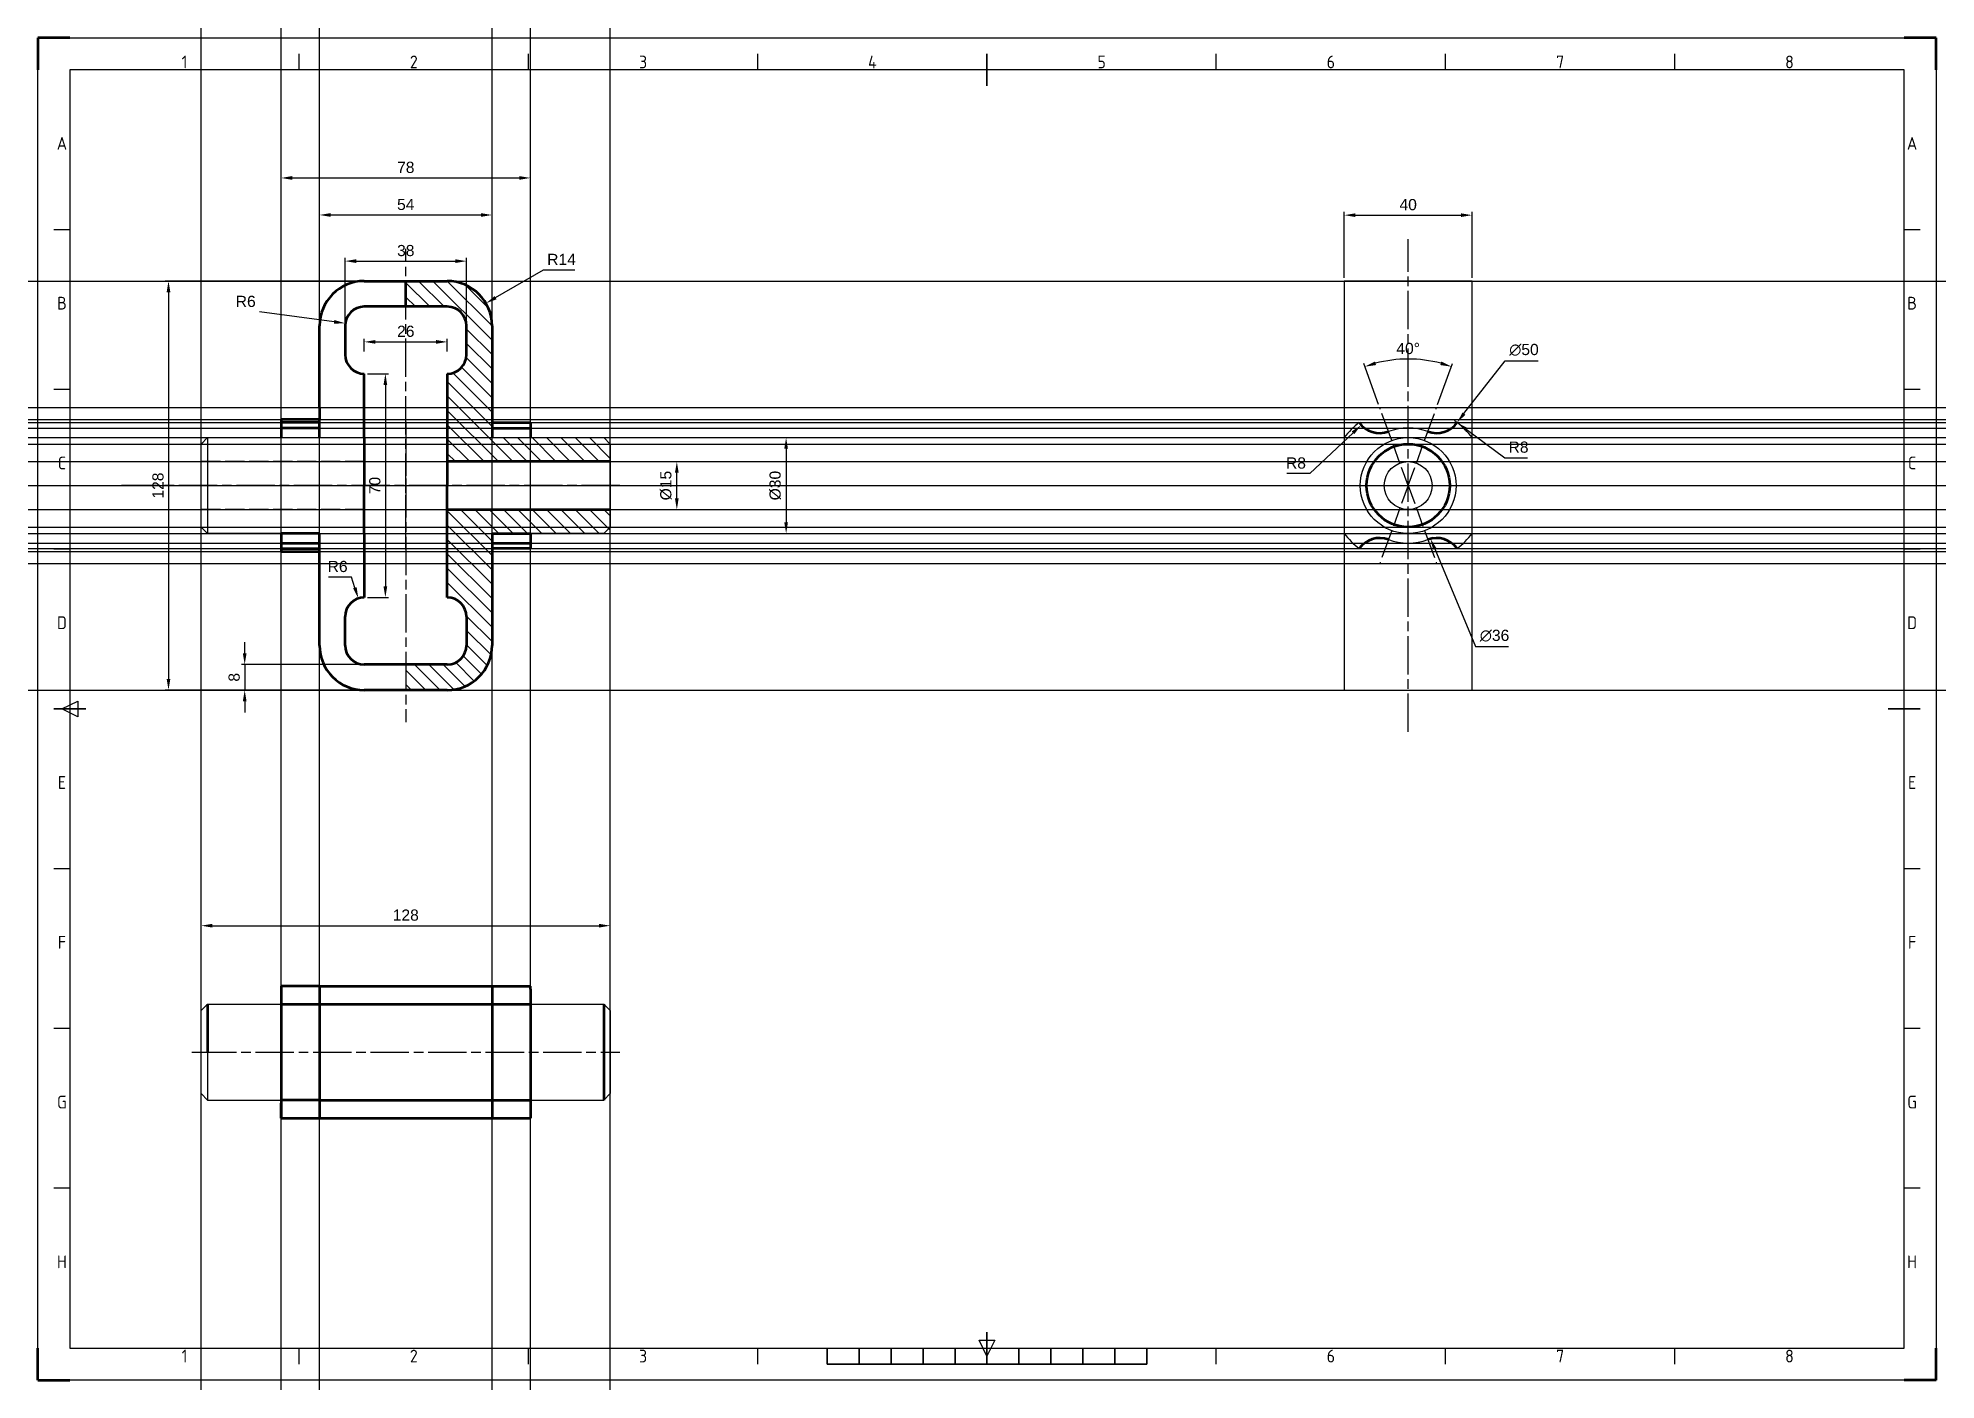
# Model space of a CAD drawing. Header units: millimetres. Extents: x 1496 to 2090, y 1162 to 1582.
import ezdxf
from ezdxf.enums import TextEntityAlignment as Align

# ---------------------------------------------------------------- set-up
doc = ezdxf.new("R2010")
doc.units = ezdxf.units.MM
for name, pattern in [('AM_ISO02W050', [7.5, 6, -1.5]), ('AM_ISO08W050', [18, 12, -1.5, 3, -1.5]), ('AM_ISO08W050x2', [9, 6, -0.75, 1.5, -0.75]), ('Amconstr', [9999, 9999, 0])]:
    doc.linetypes.add(name, pattern=pattern)
for name, color, linetype, lineweight in [('AM_0', 7, 'Continuous', 50), ('AM_3', 6, 'AM_ISO02W050', 25), ('AM_5', 3, 'Continuous', 25), ('AM_7', 4, 'AM_ISO08W050', 25), ('AM_8', 1, 'Continuous', 25), ('AM_BOR', 7, 'Continuous', 50), ('AM_CL', 1, 'Amconstr', 25)]:
    doc.layers.add(name, color=color, linetype=linetype, lineweight=lineweight)
doc.styles.add('ACISOTS', font='isocp.shx')
doc.styles.get("Standard").update_dxf_attribs({"font": 'arial.ttf'})
doc.dimstyles.new('AM_ISO$0', dxfattribs={"dimtxt": 3.5, "dimasz": 3.5, "dimexe": 1, "dimexo": 1, "dimgap": 1.5, "dimtad": 1, "dimdsep": 46, "dimtxsty": 'Standard', "dimcen": 0, "dimclrd": 256, "dimclre": 256, "dimclrt": 2, "dimadec": 0, "dimazin": 2, "dimtp": 0.1, "dimtm": 0.1, "dimtfac": 0.71, "dimtdec": 3, "dimtmove": 0, "dimatfit": 3, "dimfxl": 1, "dimlwd": -1, "dimlwe": -1, "dimarcsym": 1})
doc.dimstyles.new('AM_ISO$2', dxfattribs={"dimtxt": 3.5, "dimasz": 3.5, "dimexe": 1, "dimexo": 1, "dimgap": 1.5, "dimtad": 1, "dimdsep": 46, "dimtxsty": 'Standard', "dimcen": 0, "dimclrd": 256, "dimclre": 256, "dimclrt": 2, "dimadec": 0, "dimazin": 2, "dimtp": 0.1, "dimtm": 0.1, "dimtfac": 0.71, "dimtdec": 3, "dimtmove": 0, "dimatfit": 3, "dimfxl": 1, "dimlwd": -1, "dimlwe": -1, "dimarcsym": 1})
doc.dimstyles.new('AM_ISO$3', dxfattribs={"dimtxt": 3.5, "dimasz": 3.5, "dimexe": 1, "dimexo": 1, "dimgap": 1.5, "dimtad": 1, "dimtoh": 1, "dimdsep": 46, "dimtxsty": 'Standard', "dimcen": 0, "dimclrd": 256, "dimclre": 256, "dimclrt": 2, "dimadec": 0, "dimazin": 2, "dimtp": 0.1, "dimtm": 0.1, "dimtfac": 0.71, "dimtdec": 3, "dimtofl": 0, "dimtmove": 0, "dimatfit": 0, "dimfxl": 1, "dimlwd": -1, "dimlwe": -1, "dimarcsym": 1})
doc.dimstyles.new('AM_ISO$4', dxfattribs={"dimtxt": 3.5, "dimasz": 3.5, "dimexe": 1, "dimexo": 1, "dimgap": 1.5, "dimtad": 1, "dimtoh": 1, "dimdsep": 46, "dimtxsty": 'Standard', "dimcen": 0, "dimclrd": 256, "dimclre": 256, "dimclrt": 2, "dimadec": 0, "dimazin": 2, "dimtp": 0.1, "dimtm": 0.1, "dimtfac": 0.71, "dimtdec": 3, "dimtofl": 0, "dimtmove": 0, "dimatfit": 0, "dimfxl": 1, "dimlwd": -1, "dimlwe": -1, "dimarcsym": 1})

# ---------------------------------------------------------------- blocks, each defined once
blk = doc.blocks.new('ISO_A2')
for p, q in [((584, 410), (10, 410)), ((10, 410), (10, 10)), ((584, 10), (584, 410)), ((10, 10), (584, 10))]:
    blk.add_line(p, q)
at = {"layer": 'AM_BOR'}
for p, q in [((10, 420), (0, 420)), ((0, 420), (0, 410)), ((594, 420), (584, 420)), ((594, 410), (594, 420)), ((0, 0), (0, 10)), ((594, 0), (594, 10)), ((0, 0), (10, 0)), ((594, 0), (584, 0))]:
    blk.add_line(p, q, dxfattribs=at)
at = {"layer": 'AM_BOR', "color": 1, "lineweight": 25}
for p, q in [((0, 420), (594, 420)), ((0, 0), (0, 420)), ((594, 420), (594, 0)), ((81.75, 410), (81.75, 415)), ((153.5, 410), (153.5, 415)), ((225.25, 410), (225.25, 415)), ((368.75, 410), (368.75, 415)), ((440.5, 410), (440.5, 415)), ((512.25, 410), (512.25, 415)), ((10, 360), (5, 360)), ((589, 360), (584, 360)), ((10, 310), (5, 310)), ((589, 310), (584, 310)), ((10, 260), (5, 260)), ((589, 260), (584, 260)), ((7.5, 210), (12.5, 212.5)), ((12.5, 207.5), (7.5, 210)), ((12.5, 212.5), (12.5, 207.5)), ((10, 160), (5, 160)), ((589, 160), (584, 160)), ((10, 110), (5, 110)), ((589, 110), (584, 110)), ((10, 60), (5, 60)), ((589, 60), (584, 60)), ((297, 7.5), (294.5, 12.5)), ((294.5, 12.5), (299.5, 12.5)), ((299.5, 12.5), (297, 7.5)), ((81.75, 5), (81.75, 10)), ((153.5, 5), (153.5, 10)), ((225.25, 5), (225.25, 10)), ((368.75, 5), (368.75, 10)), ((440.5, 5), (440.5, 10)), ((512.25, 5), (512.25, 10)), ((594, 0), (0, 0))]:
    blk.add_line(p, q, dxfattribs=at)
at = {"layer": 'AM_BOR', "color": 2, "lineweight": 35}
for p, q in [((297, 405), (297, 415)), ((5, 210), (15, 210)), ((579, 210), (589, 210)), ((297, 10), (297, 15)), ((247, 5), (247, 10)), ((257, 5), (257, 10)), ((267, 5), (267, 10)), ((277, 5), (277, 10)), ((287, 5), (287, 10)), ((297, 10), (297, 5)), ((307, 5), (307, 10)), ((317, 5), (317, 10)), ((327, 5), (327, 10)), ((337, 5), (337, 10)), ((347, 5), (347, 10)), ((247, 5), (347, 5))]:
    blk.add_line(p, q, dxfattribs=at)
at = {"layer": 'AM_BOR', "color": 1, "lineweight": 25, "style": 'ACISOTS'}
for s, p in [('1', (45.875, 412.5)), ('2', (117.625, 412.5)), ('3', (189.375, 412.5)), ('4', (261.125, 412.5)), ('5', (332.875, 412.5)), ('6', (404.625, 412.5)), ('7', (476.375, 412.5)), ('8', (548.125, 412.5)), ('A', (7.5, 387)), ('A', (586.5, 387)), ('B', (7.5, 337)), ('B', (586.5, 337)), ('C', (7.5, 287)), ('C', (586.5, 287)), ('D', (7.5, 237)), ('D', (586.5, 237)), ('E', (7.5, 187)), ('E', (586.5, 187)), ('F', (7.5, 137)), ('F', (586.5, 137)), ('G', (7.5, 87)), ('G', (586.5, 87)), ('H', (7.5, 37)), ('H', (586.5, 37)), ('1', (45.875, 7.5)), ('2', (117.625, 7.5)), ('3', (189.375, 7.5)), ('6', (404.625, 7.5)), ('7', (476.375, 7.5)), ('8', (548.125, 7.5))]:
    blk.add_text(s, height=4, dxfattribs=at).set_placement(p, align=Align.MIDDLE)
blk = doc.blocks.new('*D5')
at = {"layer": 'AM_5', "linetype": 'ByBlock', "transparency": 16777216}
for p, q in [((1598.07, 1484.24), (1598.07, 1488.21)), ((1601.57, 1487.21), (1620.57, 1487.21)), ((1624.07, 1484.24), (1624.07, 1488.21))]:
    blk.add_line(p, q, dxfattribs=at)
at = {"layer": 'AM_5', "transparency": 16777216}
for points in [[(1601.57, 1487.79), (1601.57, 1486.63), (1598.07, 1487.21)], [(1620.57, 1487.79), (1620.57, 1486.63), (1624.07, 1487.21)]]:
    blk.add_solid(points, dxfattribs=at)
at = {"layer": 'Defpoints', "color": 0, "transparency": 16777216}
for p in [(1624.07, 1487.21), (1598.07, 1483.24), (1624.07, 1483.24)]:
    blk.add_point(p, dxfattribs=at)
at = {"layer": 'AM_5', "color": 2, "transparency": 16777216, "insert": (1611.07, 1490.5), "char_height": 3.5, "attachment_point": 5}
blk.add_mtext('26', dxfattribs=at)
blk = doc.blocks.new('*D6')
at = {"layer": 'AM_5', "linetype": 'ByBlock', "transparency": 16777216}
for p, q in [((1547.07, 1278.96), (1547.07, 1305.51)), ((1550.57, 1304.51), (1671.57, 1304.51)), ((1675.07, 1278.96), (1675.07, 1305.51))]:
    blk.add_line(p, q, dxfattribs=at)
at = {"layer": 'AM_5', "transparency": 16777216}
for points in [[(1550.57, 1305.09), (1550.57, 1303.92), (1547.07, 1304.51)], [(1671.57, 1305.09), (1671.57, 1303.92), (1675.07, 1304.51)]]:
    blk.add_solid(points, dxfattribs=at)
at = {"layer": 'Defpoints', "color": 0, "transparency": 16777216}
for p in [(1675.07, 1304.51), (1547.07, 1277.96), (1675.07, 1277.96)]:
    blk.add_point(p, dxfattribs=at)
at = {"layer": 'AM_5', "color": 2, "transparency": 16777216, "insert": (1611.07, 1307.8), "char_height": 3.5, "attachment_point": 5}
blk.add_mtext('128', dxfattribs=at)
blk = doc.blocks.new('*D7')
at = {"layer": 'AM_5', "linetype": 'ByBlock', "transparency": 16777216}
for p, q in [((1592.07, 1493.24), (1592.07, 1513.48)), ((1595.57, 1512.48), (1626.57, 1512.48)), ((1630.07, 1493.24), (1630.07, 1513.48))]:
    blk.add_line(p, q, dxfattribs=at)
at = {"layer": 'AM_5', "transparency": 16777216}
for points in [[(1595.57, 1513.07), (1595.57, 1511.9), (1592.07, 1512.48)], [(1626.57, 1513.07), (1626.57, 1511.9), (1630.07, 1512.48)]]:
    blk.add_solid(points, dxfattribs=at)
at = {"layer": 'Defpoints', "color": 0, "transparency": 16777216}
for p in [(1630.07, 1512.48), (1592.07, 1492.24), (1630.07, 1492.24)]:
    blk.add_point(p, dxfattribs=at)
at = {"layer": 'AM_5', "color": 2, "transparency": 16777216, "insert": (1611.07, 1515.77), "char_height": 3.5, "attachment_point": 5}
blk.add_mtext('38', dxfattribs=at)
blk = doc.blocks.new('*D8')
at = {"layer": 'AM_5', "linetype": 'ByBlock', "transparency": 16777216}
for p, q in [((1584.07, 1493.24), (1584.07, 1527.92)), ((1587.57, 1526.92), (1634.57, 1526.92)), ((1638.07, 1493.24), (1638.07, 1527.92))]:
    blk.add_line(p, q, dxfattribs=at)
at = {"layer": 'AM_5', "transparency": 16777216}
for points in [[(1587.57, 1527.5), (1587.57, 1526.34), (1584.07, 1526.92)], [(1634.57, 1527.5), (1634.57, 1526.34), (1638.07, 1526.92)]]:
    blk.add_solid(points, dxfattribs=at)
at = {"layer": 'Defpoints', "color": 0, "transparency": 16777216}
for p in [(1638.07, 1526.92), (1584.07, 1492.24), (1638.07, 1492.24)]:
    blk.add_point(p, dxfattribs=at)
at = {"layer": 'AM_5', "color": 2, "transparency": 16777216, "insert": (1611.07, 1530.2), "char_height": 3.5, "attachment_point": 5}
blk.add_mtext('54', dxfattribs=at)
blk = doc.blocks.new('*D9')
at = {"layer": 'AM_5', "linetype": 'ByBlock', "transparency": 16777216}
for p, q in [((1572.07, 1463.91), (1572.07, 1539.51)), ((1575.57, 1538.51), (1646.57, 1538.51)), ((1650.07, 1462.97), (1650.07, 1539.51))]:
    blk.add_line(p, q, dxfattribs=at)
at = {"layer": 'AM_5', "transparency": 16777216}
for points in [[(1575.57, 1539.1), (1575.57, 1537.93), (1572.07, 1538.51)], [(1646.57, 1539.1), (1646.57, 1537.93), (1650.07, 1538.51)]]:
    blk.add_solid(points, dxfattribs=at)
at = {"layer": 'Defpoints', "color": 0, "transparency": 16777216}
for p in [(1650.07, 1538.51), (1572.07, 1462.91), (1650.07, 1461.97)]:
    blk.add_point(p, dxfattribs=at)
at = {"layer": 'AM_5', "color": 2, "transparency": 16777216, "insert": (1611.07, 1541.8), "char_height": 3.5, "attachment_point": 5}
blk.add_mtext('78', dxfattribs=at)
blk = doc.blocks.new('*D10')
at = {"layer": 'AM_5', "linetype": 'ByBlock', "transparency": 16777216}
for p, q in [((1597.07, 1506.24), (1535.82, 1506.24)), ((1536.82, 1502.74), (1536.82, 1381.74)), ((1597.07, 1378.24), (1535.82, 1378.24))]:
    blk.add_line(p, q, dxfattribs=at)
at = {"layer": 'AM_5', "transparency": 16777216}
for points in [[(1536.23, 1502.74), (1537.4, 1502.74), (1536.82, 1506.24)], [(1536.23, 1381.74), (1537.4, 1381.74), (1536.82, 1378.24)]]:
    blk.add_solid(points, dxfattribs=at)
at = {"layer": 'Defpoints', "color": 0, "transparency": 16777216}
for p in [(1598.07, 1506.24), (1536.82, 1378.24), (1598.07, 1378.24)]:
    blk.add_point(p, dxfattribs=at)
at = {"layer": 'AM_5', "color": 2, "transparency": 16777216, "insert": (1533.53, 1442.24), "char_height": 3.5, "attachment_point": 5, "rotation": 90}
blk.add_mtext('128', dxfattribs=at)
blk = doc.blocks.new('*D11')
at = {"layer": 'AM_5', "linetype": 'ByBlock', "transparency": 16777216}
for p, q in [((1560.66, 1389.74), (1560.66, 1393.24)), ((1610.07, 1386.24), (1559.66, 1386.24)), ((1560.66, 1386.24), (1560.66, 1378.24)), ((1610.07, 1378.24), (1559.66, 1378.24)), ((1560.66, 1374.74), (1560.66, 1371.24))]:
    blk.add_line(p, q, dxfattribs=at)
at = {"layer": 'AM_5', "transparency": 16777216}
for points in [[(1560.08, 1389.74), (1561.25, 1389.74), (1560.66, 1386.24)], [(1560.08, 1374.74), (1561.25, 1374.74), (1560.66, 1378.24)]]:
    blk.add_solid(points, dxfattribs=at)
at = {"layer": 'Defpoints', "color": 0, "transparency": 16777216}
for p in [(1611.07, 1386.24), (1560.66, 1378.24), (1611.07, 1378.24)]:
    blk.add_point(p, dxfattribs=at)
at = {"layer": 'AM_5', "color": 2, "transparency": 16777216, "insert": (1557.38, 1382.24), "char_height": 3.5, "attachment_point": 5, "rotation": 90}
blk.add_mtext('8', dxfattribs=at)
blk = doc.blocks.new('*D12')
at = {"layer": 'AM_5', "linetype": 'ByBlock', "transparency": 16777216}
for p, q in [((1676.07, 1449.74), (1696.9, 1449.74)), ((1695.9, 1438.24), (1695.9, 1446.24)), ((1676.07, 1434.74), (1696.9, 1434.74))]:
    blk.add_line(p, q, dxfattribs=at)
at = {"layer": 'AM_5', "transparency": 16777216}
for points in [[(1695.31, 1446.24), (1696.48, 1446.24), (1695.9, 1449.74)], [(1695.31, 1438.24), (1696.48, 1438.24), (1695.9, 1434.74)]]:
    blk.add_solid(points, dxfattribs=at)
at = {"layer": 'Defpoints', "color": 0, "transparency": 16777216}
for p in [(1675.07, 1449.74), (1695.9, 1449.74), (1675.07, 1434.74)]:
    blk.add_point(p, dxfattribs=at)
at = {"layer": 'AM_5', "color": 2, "transparency": 16777216, "insert": (1692.51, 1442.24), "char_height": 3.5, "attachment_point": 5, "rotation": 90}
blk.add_mtext('%%C15', dxfattribs=at)
blk = doc.blocks.new('*D13')
at = {"layer": 'AM_5', "linetype": 'ByBlock', "transparency": 16777216}
for p, q in [((1674.07, 1457.24), (1731.1, 1457.24)), ((1730.1, 1453.74), (1730.1, 1430.74)), ((1674.07, 1427.24), (1731.1, 1427.24))]:
    blk.add_line(p, q, dxfattribs=at)
at = {"layer": 'AM_5', "transparency": 16777216}
for points in [[(1729.52, 1453.74), (1730.68, 1453.74), (1730.1, 1457.24)], [(1729.52, 1430.74), (1730.68, 1430.74), (1730.1, 1427.24)]]:
    blk.add_solid(points, dxfattribs=at)
at = {"layer": 'Defpoints', "color": 0, "transparency": 16777216}
for p in [(1673.07, 1457.24), (1673.07, 1427.24), (1730.1, 1427.24)]:
    blk.add_point(p, dxfattribs=at)
at = {"layer": 'AM_5', "color": 2, "transparency": 16777216, "insert": (1726.71, 1442.24), "char_height": 3.5, "attachment_point": 5, "rotation": 90}
blk.add_mtext('%%C30', dxfattribs=at)
blk = doc.blocks.new('*D14')
at = {"layer": 'AM_5', "linetype": 'ByBlock', "transparency": 16777216}
for p, q in [((1599.07, 1477.24), (1605.69, 1477.24)), ((1604.69, 1473.74), (1604.69, 1410.74)), ((1599.07, 1407.24), (1605.69, 1407.24))]:
    blk.add_line(p, q, dxfattribs=at)
at = {"layer": 'AM_5', "transparency": 16777216}
for points in [[(1604.1, 1473.74), (1605.27, 1473.74), (1604.69, 1477.24)], [(1604.1, 1410.74), (1605.27, 1410.74), (1604.69, 1407.24)]]:
    blk.add_solid(points, dxfattribs=at)
at = {"layer": 'Defpoints', "color": 0, "transparency": 16777216}
for p in [(1598.07, 1477.24), (1598.07, 1407.24), (1604.69, 1407.24)]:
    blk.add_point(p, dxfattribs=at)
at = {"layer": 'AM_5', "color": 2, "transparency": 16777216, "insert": (1601.4, 1442.24), "char_height": 3.5, "attachment_point": 5, "rotation": 90}
blk.add_mtext('70', dxfattribs=at)
blk = doc.blocks.new('*D15')
at = {"layer": 'AM_5', "linetype": 'ByBlock', "transparency": 16777216}
for p, q in [((1594.07, 1413.61), (1586.93, 1413.61)), ((1595.15, 1410.28), (1594.07, 1413.61))]:
    blk.add_line(p, q, dxfattribs=at)
at = {"layer": 'AM_5', "transparency": 16777216}
blk.add_solid([(1595.7, 1410.46), (1594.59, 1410.1), (1596.22, 1406.95)], dxfattribs=at)
at = {"layer": 'Defpoints', "color": 0, "transparency": 16777216}
for p in [(1596.22, 1406.95), (1598.07, 1401.24)]:
    blk.add_point(p, dxfattribs=at)
at = {"layer": 'AM_5', "color": 2, "transparency": 16777216, "insert": (1589.75, 1416.9), "char_height": 3.5, "attachment_point": 5}
blk.add_mtext('R6', dxfattribs=at)
blk = doc.blocks.new('*D16')
at = {"layer": 'AM_5', "linetype": 'ByBlock', "transparency": 16777216}
blk.add_line((1588.65, 1493.49), (1565.3, 1496.57), dxfattribs=at)
at = {"layer": 'AM_5', "transparency": 16777216}
blk.add_solid([(1588.73, 1494.06), (1588.58, 1492.91), (1592.12, 1493.03)], dxfattribs=at)
at = {"layer": 'Defpoints', "color": 0, "transparency": 16777216}
for p in [(1592.12, 1493.03), (1598.07, 1492.24)]:
    blk.add_point(p, dxfattribs=at)
at = {"layer": 'AM_5', "color": 2, "transparency": 16777216, "insert": (1560.98, 1499.86), "char_height": 3.5, "attachment_point": 5}
blk.add_mtext('R6', dxfattribs=at)
blk = doc.blocks.new('*D17')
at = {"layer": 'AM_5', "linetype": 'ByBlock', "transparency": 16777216}
for p, q in [((1639.2, 1501.05), (1654.15, 1509.76)), ((1654.15, 1509.76), (1664, 1509.76))]:
    blk.add_line(p, q, dxfattribs=at)
at = {"layer": 'AM_5', "transparency": 16777216}
blk.add_solid([(1638.9, 1501.55), (1639.49, 1500.54), (1636.17, 1499.29)], dxfattribs=at)
at = {"layer": 'Defpoints', "color": 0, "transparency": 16777216}
for p in [(1636.17, 1499.29), (1624.07, 1492.24)]:
    blk.add_point(p, dxfattribs=at)
at = {"layer": 'AM_5', "color": 2, "transparency": 16777216, "insert": (1659.82, 1513.02), "char_height": 3.5, "attachment_point": 5}
blk.add_mtext('R14', dxfattribs=at)
blk = doc.blocks.new('*D18')
at = {"layer": 'AM_5', "linetype": 'ByBlock', "transparency": 16777216}
for p, q in [((1942.92, 1459.85), (1955, 1450.96)), ((1955, 1450.96), (1962.15, 1450.96))]:
    blk.add_line(p, q, dxfattribs=at)
at = {"layer": 'AM_5', "transparency": 16777216}
blk.add_solid([(1943.27, 1460.32), (1942.58, 1459.39), (1940.1, 1461.93)], dxfattribs=at)
at = {"layer": 'Defpoints', "color": 0, "transparency": 16777216}
for p in [(1933.66, 1466.67), (1940.1, 1461.93)]:
    blk.add_point(p, dxfattribs=at)
at = {"layer": 'AM_5', "color": 2, "transparency": 16777216, "insert": (1959.32, 1454.25), "char_height": 3.5, "attachment_point": 5}
blk.add_mtext('R8', dxfattribs=at)
blk = doc.blocks.new('*D19')
at = {"layer": 'AM_5', "linetype": 'ByBlock', "transparency": 16777216}
for p, q in [((1907.51, 1458.78), (1893.98, 1446)), ((1893.98, 1446), (1886.83, 1446))]:
    blk.add_line(p, q, dxfattribs=at)
at = {"layer": 'AM_5', "transparency": 16777216}
blk.add_solid([(1907.11, 1459.2), (1907.92, 1458.35), (1910.06, 1461.18)], dxfattribs=at)
at = {"layer": 'Defpoints', "color": 0, "transparency": 16777216}
for p in [(1915.88, 1466.67), (1910.06, 1461.18)]:
    blk.add_point(p, dxfattribs=at)
at = {"layer": 'AM_5', "color": 2, "transparency": 16777216, "insert": (1889.66, 1449.29), "char_height": 3.5, "attachment_point": 5}
blk.add_mtext('R8', dxfattribs=at)
blk = doc.blocks.new('*D20')
at = {"layer": 'AM_5', "linetype": 'ByBlock', "transparency": 16777216}
for p, q in [((1933.08, 1422.41), (1945.89, 1391.87)), ((1945.89, 1391.87), (1956.21, 1391.87))]:
    blk.add_line(p, q, dxfattribs=at)
blk.add_arc((1924.77, 1442.24), 18, 290, 295.93436, dxfattribs=at)
at = {"layer": 'AM_5', "transparency": 16777216}
blk.add_solid([(1933.62, 1422.64), (1932.55, 1422.19), (1931.73, 1425.64)], dxfattribs=at)
at = {"layer": 'Defpoints', "color": 0, "transparency": 16777216}
for p in [(1917.81, 1458.84), (1931.73, 1425.64)]:
    blk.add_point(p, dxfattribs=at)
at = {"layer": 'AM_5', "color": 2, "transparency": 16777216, "insert": (1951.8, 1395.26), "char_height": 3.5, "attachment_point": 5}
blk.add_mtext('∅36', dxfattribs=at)
blk = doc.blocks.new('*D21')
at = {"layer": 'AM_5', "linetype": 'ByBlock', "transparency": 16777216}
for p, q in [((1942.24, 1464.76), (1955.1, 1481.33)), ((1955.1, 1481.33), (1965.41, 1481.33))]:
    blk.add_line(p, q, dxfattribs=at)
blk.add_arc((1924.77, 1442.24), 25, 52.08957, 54.47934, dxfattribs=at)
at = {"layer": 'AM_5', "transparency": 16777216}
blk.add_solid([(1941.78, 1465.11), (1942.7, 1464.4), (1940.1, 1461.99)], dxfattribs=at)
at = {"layer": 'Defpoints', "color": 0, "transparency": 16777216}
for p in [(1940.1, 1461.99), (1909.44, 1422.49)]:
    blk.add_point(p, dxfattribs=at)
at = {"layer": 'AM_5', "color": 2, "transparency": 16777216, "insert": (1961.01, 1484.71), "char_height": 3.5, "attachment_point": 5}
blk.add_mtext('∅50', dxfattribs=at)
blk = doc.blocks.new('*D22')
at = {"layer": 'AM_5', "linetype": 'ByBlock', "transparency": 16777216}
for p, q in [((1915.53, 1467.61), (1910.88, 1480.4)), ((1934, 1467.61), (1938.66, 1480.4))]:
    blk.add_line(p, q, dxfattribs=at)
blk.add_arc((1924.77, 1442.24), 39.61, 75.06482, 104.93518, dxfattribs=at)
at = {"layer": 'AM_5', "transparency": 16777216}
for points in [[(1914.74, 1479.95), (1914.39, 1481.07), (1911.22, 1479.46)], [(1935.15, 1481.07), (1934.8, 1479.95), (1938.32, 1479.46)]]:
    blk.add_solid(points, dxfattribs=at)
at = {"layer": 'Defpoints', "color": 0, "transparency": 16777216}
for p in [(1929.37, 1481.58), (1915.88, 1466.67), (1933.66, 1466.67), (1918.61, 1459.16), (1930.93, 1459.16)]:
    blk.add_point(p, dxfattribs=at)
at = {"layer": 'AM_5', "color": 2, "transparency": 16777216, "insert": (1924.77, 1485.13), "char_height": 3.5, "attachment_point": 5}
blk.add_mtext('40°', dxfattribs=at)
blk = doc.blocks.new('*D23')
at = {"layer": 'AM_5', "linetype": 'ByBlock', "transparency": 16777216}
for p, q in [((1904.77, 1507.24), (1904.77, 1527.86)), ((1908.27, 1526.86), (1941.27, 1526.86)), ((1944.77, 1507.24), (1944.77, 1527.86))]:
    blk.add_line(p, q, dxfattribs=at)
at = {"layer": 'AM_5', "transparency": 16777216}
for points in [[(1908.27, 1527.45), (1908.27, 1526.28), (1904.77, 1526.86)], [(1941.27, 1527.45), (1941.27, 1526.28), (1944.77, 1526.86)]]:
    blk.add_solid(points, dxfattribs=at)
at = {"layer": 'Defpoints', "color": 0, "transparency": 16777216}
for p in [(1944.77, 1526.86), (1904.77, 1506.24), (1944.77, 1506.24)]:
    blk.add_point(p, dxfattribs=at)
at = {"layer": 'AM_5', "color": 2, "transparency": 16777216, "insert": (1924.77, 1530.15), "char_height": 3.5, "attachment_point": 5}
blk.add_mtext('40', dxfattribs=at)

msp = doc.modelspace()

# ---------------------------------------------------------------- hatches: boundary and pattern name
at = {"layer": 'AM_8'}
h = msp.add_hatch(dxfattribs=at)
h.set_pattern_fill('ANSI31', color=256, angle=90)
h.set_pattern_definition([(135, (0, 76.979), (-2.245064, -2.245064), [])])
h.paths.add_polyline_path([(1638.073, 1492.241, 0.4142136), (1624.073, 1506.241), (1611.073, 1506.241), (1611.073, 1498.241), (1624.073, 1498.241, -0.4142136), (1630.073, 1492.241), (1630.073, 1483.241, -0.4142136), (1624.073, 1477.241), (1624.073, 1449.741), (1675.073, 1449.741), (1675.073, 1457.241), (1638.073, 1457.241)])
h.paths.add_polyline_path([(1638.073, 1427.241), (1675.073, 1427.241), (1675.073, 1434.741), (1624.073, 1434.741), (1624.073, 1407.241, -0.4142136), (1630.073, 1401.241), (1630.073, 1392.241, -0.4142136), (1624.073, 1386.241), (1611.073, 1386.241), (1611.073, 1378.241), (1624.073, 1378.241, 0.4142136), (1638.073, 1392.241)])

# ---------------------------------------------------------------- linework, layer by layer
for p, q in [((1904.769, 1506.241), (1904.769, 1378.241)), ((1944.769, 1506.241), (1904.769, 1506.241)), ((1944.769, 1378.241), (1944.769, 1506.241)), ((1549.073, 1457.241), (1547.073, 1455.241)), ((1549.073, 1457.241), (1584.073, 1457.241)), ((1549.073, 1457.241), (1549.073, 1427.241)), ((1638.073, 1457.241), (1673.073, 1457.241)), ((1673.073, 1457.241), (1675.073, 1455.241)), ((1547.073, 1429.241), (1547.073, 1455.241)), ((1675.073, 1455.241), (1675.073, 1429.241)), ((1549.073, 1427.241), (1547.073, 1429.241)), ((1549.073, 1427.241), (1584.073, 1427.241)), ((1584.073, 1427.241), (1549.073, 1427.241)), ((1673.073, 1427.241), (1638.073, 1427.241)), ((1638.073, 1427.241), (1673.073, 1427.241)), ((1675.073, 1429.241), (1673.073, 1427.241)), ((1904.769, 1378.241), (1944.769, 1378.241)), ((1549.073, 1279.956), (1547.073, 1277.956)), ((1547.073, 1251.956), (1547.073, 1277.956)), ((1549.073, 1279.956), (1572.073, 1279.956)), ((1549.073, 1279.956), (1549.073, 1249.956)), ((1650.073, 1279.956), (1673.073, 1279.956)), ((1673.073, 1279.956), (1675.073, 1277.956)), ((1675.073, 1277.956), (1675.073, 1251.956)), ((1549.073, 1249.956), (1547.073, 1251.956)), ((1549.073, 1249.956), (1572.073, 1249.956)), ((1650.073, 1249.956), (1673.073, 1249.956)), ((1675.073, 1251.956), (1673.073, 1249.956))]:
    msp.add_line(p, q)
for radius in [15, 7.5]:
    msp.add_circle((1924.769, 1442.241), radius)
for radius, start, end in [(25, 127.910426, 143.130102), (25, 36.869898, 52.089574), (18, 70, 110), (25, 216.869898, 232.089574), (25, 307.910426, 323.130102), (18, 250, 290)]:
    msp.add_arc((1924.769, 1442.241), radius, start, end)
at = {"layer": 'AM_0'}
for p, q in [((1598.073, 1506.241), (1611.073, 1506.241)), ((1611.073, 1498.241), (1611.073, 1506.241)), ((1611.073, 1506.241), (1624.073, 1506.241)), ((1624.073, 1498.241), (1598.073, 1498.241)), ((1584.073, 1466.673), (1584.073, 1492.241)), ((1592.073, 1492.241), (1592.073, 1483.241)), ((1630.073, 1483.241), (1630.073, 1492.241)), ((1638.073, 1492.241), (1638.073, 1457.241)), ((1598.073, 1457.241), (1598.073, 1477.241)), ((1598.073, 1477.082), (1598.073, 1477.126)), ((1598.073, 1477.082), (1598.073, 1477.082)), ((1624.073, 1477.241), (1624.073, 1442.241)), ((1624.073, 1477.126), (1624.073, 1477.082)), ((1624.073, 1477.082), (1624.073, 1477.082)), ((1572.073, 1462.914), (1572.073, 1457.241)), ((1584.073, 1462.914), (1572.073, 1462.914)), ((1584.073, 1461.965), (1572.073, 1461.957)), ((1584.073, 1466.673), (1584.073, 1462.914)), ((1584.073, 1457.241), (1584.073, 1462.914)), ((1638.073, 1461.965), (1650.073, 1461.965)), ((1650.073, 1461.965), (1650.073, 1457.241)), ((1584.073, 1460.241), (1572.073, 1460.241)), ((1598.073, 1457.241), (1598.073, 1442.241)), ((1638.073, 1460.241), (1650.073, 1460.241)), ((1675.073, 1449.741), (1624.073, 1449.741)), ((1598.073, 1427.241), (1598.073, 1442.241)), ((1624.073, 1407.241), (1624.073, 1442.241)), ((1624.073, 1434.741), (1675.073, 1434.741)), ((1584.073, 1427.241), (1572.073, 1427.241)), ((1572.073, 1427.241), (1572.073, 1421.568)), ((1584.073, 1392.241), (1584.073, 1427.241)), ((1598.073, 1427.241), (1598.073, 1407.241)), ((1638.073, 1427.241), (1638.073, 1392.241)), ((1638.073, 1427.241), (1650.073, 1427.241)), ((1650.073, 1427.241), (1650.073, 1422.516)), ((1572.073, 1424.241), (1584.073, 1424.241)), ((1572.073, 1422.516), (1584.073, 1422.516)), ((1572.073, 1421.568), (1584.073, 1421.568)), ((1638.073, 1424.241), (1650.073, 1424.241)), ((1650.073, 1422.516), (1638.073, 1422.516)), ((1598.073, 1407.399), (1598.073, 1407.399)), ((1598.073, 1407.399), (1598.073, 1407.356)), ((1624.073, 1407.399), (1624.073, 1407.399)), ((1624.073, 1407.356), (1624.073, 1407.399)), ((1592.073, 1392.241), (1592.073, 1401.241)), ((1630.073, 1401.241), (1630.073, 1392.241)), ((1624.073, 1386.241), (1598.073, 1386.241)), ((1624.073, 1378.241), (1598.073, 1378.241)), ((1572.073, 1285.629), (1572.073, 1279.956)), ((1584.073, 1285.629), (1572.073, 1285.629)), ((1572.073, 1285.629), (1572.073, 1280.99)), ((1584.073, 1285.629), (1584.073, 1244.282)), ((1584.073, 1285.629), (1638.073, 1285.629)), ((1638.073, 1285.629), (1638.073, 1279.956)), ((1638.073, 1285.629), (1650.073, 1285.629)), ((1638.073, 1284.68), (1638.073, 1245.231)), ((1650.073, 1284.68), (1650.073, 1285.629)), ((1650.073, 1284.68), (1650.073, 1279.956)), ((1549.073, 1279.956), (1549.073, 1264.956)), ((1572.073, 1279.956), (1572.073, 1249.956)), ((1572.073, 1279.956), (1584.073, 1279.956)), ((1584.073, 1279.956), (1638.073, 1279.956)), ((1638.073, 1279.956), (1650.073, 1279.956)), ((1650.073, 1279.956), (1650.073, 1249.956)), ((1673.073, 1279.956), (1673.073, 1249.956)), ((1572.073, 1249.956), (1572.073, 1244.282)), ((1584.073, 1249.956), (1572.073, 1249.956)), ((1572.073, 1244.282), (1572.073, 1248.922)), ((1584.073, 1249.956), (1638.073, 1249.956)), ((1638.073, 1249.956), (1650.073, 1249.956)), ((1650.073, 1249.956), (1650.073, 1245.231)), ((1572.073, 1244.282), (1584.073, 1244.282)), ((1584.073, 1244.282), (1650.073, 1244.282)), ((1638.073, 1245.231), (1638.073, 1244.282)), ((1650.073, 1245.231), (1650.073, 1244.282))]:
    msp.add_line(p, q, dxfattribs=at)
msp.add_circle((1924.769, 1442.241), 13, dxfattribs=at)
for centre, radius, start, end in [((1598.073, 1492.241), 14, 90, 180), ((1624.073, 1492.241), 14, 0, 90), ((1598.073, 1492.241), 6, 90, 180), ((1624.073, 1492.241), 6, 0, 90), ((1598.073, 1483.241), 6, 180, 270), ((1624.073, 1483.241), 6, 270, 0), ((1915.877, 1466.673), 8, 216.047985, 290), ((1933.662, 1466.673), 8, 250, 323.952015), ((1915.877, 1417.809), 8, 70, 143.952015), ((1933.662, 1417.809), 8, 36.047985, 110), ((1598.073, 1401.241), 6, 90, 180), ((1624.073, 1401.241), 6, 0, 90), ((1598.073, 1392.241), 14, 180, 270), ((1598.073, 1392.241), 6, 180, 270), ((1624.073, 1392.241), 6, 270, 0), ((1624.073, 1392.241), 14, 270, 0)]:
    msp.add_arc(centre, radius, start, end, dxfattribs=at)
at = {"layer": 'AM_3'}
for p, q in [((1918.613, 1459.155), (1915.877, 1466.673)), ((1930.925, 1459.155), (1933.662, 1466.673)), ((1924.769, 1442.241), (1918.613, 1459.155)), ((1924.769, 1442.241), (1930.925, 1459.155)), ((1598.073, 1449.741), (1547.073, 1449.741)), ((1924.769, 1442.241), (1918.613, 1425.326)), ((1924.769, 1442.241), (1930.925, 1425.326)), ((1598.073, 1434.741), (1547.073, 1434.741)), ((1918.613, 1425.326), (1915.877, 1417.809)), ((1930.925, 1425.326), (1933.662, 1417.809))]:
    msp.add_line(p, q, dxfattribs=at)
at = {"layer": 'AM_7'}
for p, q in [((1611.073, 1422.241), (1611.073, 1516.324)), ((1924.769, 1365.163), (1924.769, 1519.319)), ((1611.073, 1462.241), (1611.073, 1368.157)), ((1678.073, 1442.241), (1521.697, 1442.241)), ((1611.073, 1427.241), (1611.073, 1442.241)), ((1675.073, 1442.241), (1720.156, 1442.241)), ((1847.691, 1442.241), (2001.847, 1442.241)), ((1901.769, 1442.241), (1947.769, 1442.241)), ((1544.073, 1264.956), (1549.073, 1264.956)), ((1546.073, 1264.956), (1678.073, 1264.956))]:
    msp.add_line(p, q, dxfattribs=at)
at = {"layer": 'AM_7', "linetype": 'AM_ISO08W050x2'}
for p in [(1611.073, 1460.241), (1611.073, 1424.241)]:
    msp.add_line(p, (1611.073, 1442.241), dxfattribs=at)
at = {"layer": 'AM_CL'}
for p, direction in [((1547.073, 1277.956), (0, 1)), ((1572.073, 1285.629), (0, 1)), ((1584.073, 1285.629), (0, 1)), ((1638.073, 1285.629), (0, 1)), ((1650.073, 1285.629), (0, 1)), ((1675.073, 1277.956), (0, 1)), ((1611.073, 1506.241), (1, 0)), ((1933.662, 1466.673), (1, 0)), ((1932.294, 1462.914), (1, 0)), ((1940.13, 1461.965), (1, 0)), ((1924.769, 1460.241), (1, 0)), ((1924.769, 1457.241), (1, 0)), ((1924.769, 1455.241), (1, 0)), ((1924.769, 1449.741), (1, 0)), ((1720.156, 1442.241), (1, 0)), ((1924.769, 1434.741), (1, 0)), ((1924.769, 1429.241), (1, 0)), ((1924.769, 1427.241), (1, 0)), ((1924.769, 1424.241), (1, 0)), ((1940.13, 1422.516), (1, 0)), ((1932.294, 1421.568), (1, 0)), ((1933.662, 1417.809), (1, 0)), ((1611.073, 1378.241), (1, 0))]:
    msp.add_xline(p, direction, dxfattribs=at)

# ---------------------------------------------------------------- block references
at = {"lineweight": 0}
msp.add_blockref('ISO_A2', (1495.966, 1162.321), dxfattribs=at)

# ---------------------------------------------------------------- dimensions: what is measured, and where the dimension line sits
at = {"layer": 'AM_5'}
dim = msp.add_linear_dim(base=(1650.073, 1538.512), p1=(1572.073, 1462.914), p2=(1650.073, 1461.965), dimstyle='AM_ISO$0', override={"dimpost": ''}, dxfattribs=at)
dim.commit()
dim.dimension.update_dxf_attribs({"geometry": '*D9', "text_midpoint": (1611.073, 1541.799)})
for p1, p2, distance, picture, middle in [((1584.073, 1492.241), (1638.073, 1492.241), 34.678, '*D8', (1611.073, 1530.198)), ((1592.073, 1492.241), (1630.073, 1492.241), 20.244, '*D7', (1611.073, 1515.773)), ((1547.073, 1277.956), (1675.073, 1277.956), 26.553, '*D6', (1611.073, 1307.795))]:
    dim = msp.add_aligned_dim(p1=p1, p2=p2, distance=distance, dimstyle='AM_ISO$0', dxfattribs=at)
    dim.commit()
    dim.dimension.update_dxf_attribs({"geometry": picture, "text_midpoint": middle})
for p1, p2, distance, picture, middle in [((1904.769, 1506.241), (1944.769, 1506.241), 20.623, '*D23', (1924.769, 1530.15)), ((1598.073, 1483.241), (1624.073, 1483.241), 3.971, '*D5', (1611.073, 1490.499))]:
    dim = msp.add_aligned_dim(p1=p1, p2=p2, distance=distance, dimstyle='AM_ISO$0', override={"dimpost": ''}, dxfattribs=at)
    dim.commit()
    dim.dimension.update_dxf_attribs({"geometry": picture, "text_midpoint": middle})
for center, mpoint, picture, middle in [((1624.073, 1492.241), (1636.171, 1499.287), '*D17', (1659.825, 1509.758)), ((1598.073, 1492.241), (1592.125, 1493.027), '*D16', (1560.982, 1496.572)), ((1915.877, 1466.673), (1910.06, 1461.181), '*D19', (1889.658, 1446.003)), ((1933.662, 1466.673), (1940.104, 1461.93), '*D18', (1959.325, 1450.965))]:
    dim = msp.add_radius_dim(center=center, mpoint=mpoint, dimstyle='AM_ISO$4', dxfattribs=at)
    dim.commit()
    dim.dimension.update_dxf_attribs({"geometry": picture, "text_midpoint": middle, "dimtype": 164})
for base, p1, p2, picture, middle in [((1536.818, 1378.241), (1598.073, 1506.241), (1598.073, 1378.241), '*D10', (1533.531, 1442.241)), ((1604.685, 1407.241), (1598.073, 1477.241), (1598.073, 1407.241), '*D14', (1601.398, 1442.241))]:
    dim = msp.add_linear_dim(base=base, p1=p1, p2=p2, angle=90, dimstyle='AM_ISO$0', override={"dimpost": ''}, dxfattribs=at)
    dim.commit()
    dim.dimension.update_dxf_attribs({"geometry": picture, "text_midpoint": middle})
dim = msp.add_diameter_dim_2p(p1=(1909.442, 1422.49), p2=(1940.096, 1461.991), dimstyle='AM_ISO$3', dxfattribs=at)
dim.commit()
dim.dimension.update_dxf_attribs({"geometry": '*D21', "text_midpoint": (1961.008, 1481.329), "dimtype": 163})
dim = msp.add_angular_dim_2l(base=(1929.367, 1481.58), line1=((1918.613, 1459.155), (1915.877, 1466.673)), line2=((1930.925, 1459.155), (1933.662, 1466.673)), dimstyle='AM_ISO$2', override={"dimpost": ''}, dxfattribs=at)
dim.commit()
dim.dimension.update_dxf_attribs({"geometry": '*D22', "text_midpoint": (1924.769, 1485.134)})
for base, p1, p2, picture, middle in [((1730.099, 1427.241), (1673.073, 1457.241), (1673.073, 1427.241), '*D13', (1726.714, 1442.241)), ((1695.898, 1449.741), (1675.073, 1434.741), (1675.073, 1449.741), '*D12', (1692.513, 1442.241))]:
    dim = msp.add_linear_dim(base=base, p1=p1, p2=p2, angle=90, text='%%C<>', dimstyle='AM_ISO$0', override={"dimpost": ''}, dxfattribs=at)
    dim.commit()
    dim.dimension.update_dxf_attribs({"geometry": picture, "text_midpoint": middle})
dim = msp.add_diameter_dim_2p(p1=(1917.808, 1458.84), p2=(1931.73, 1425.641), dimstyle='AM_ISO$3', override={"dimpost": ''}, dxfattribs=at)
dim.commit()
dim.dimension.update_dxf_attribs({"geometry": '*D20', "text_midpoint": (1951.801, 1391.872), "dimtype": 163})
dim = msp.add_radius_dim(center=(1598.073, 1401.241), mpoint=(1596.224, 1406.949), dimstyle='AM_ISO$4', override={"dimpost": ''}, dxfattribs=at)
dim.commit()
dim.dimension.update_dxf_attribs({"geometry": '*D15', "text_midpoint": (1589.747, 1413.608), "dimtype": 164})
dim = msp.add_linear_dim(base=(1560.664, 1378.241), p1=(1611.073, 1386.241), p2=(1611.073, 1378.241), angle=90, dimstyle='AM_ISO$0', dxfattribs=at)
dim.commit()
dim.dimension.update_dxf_attribs({"geometry": '*D11', "text_midpoint": (1557.377, 1382.241)})

doc.saveas('drawing.dxf')
